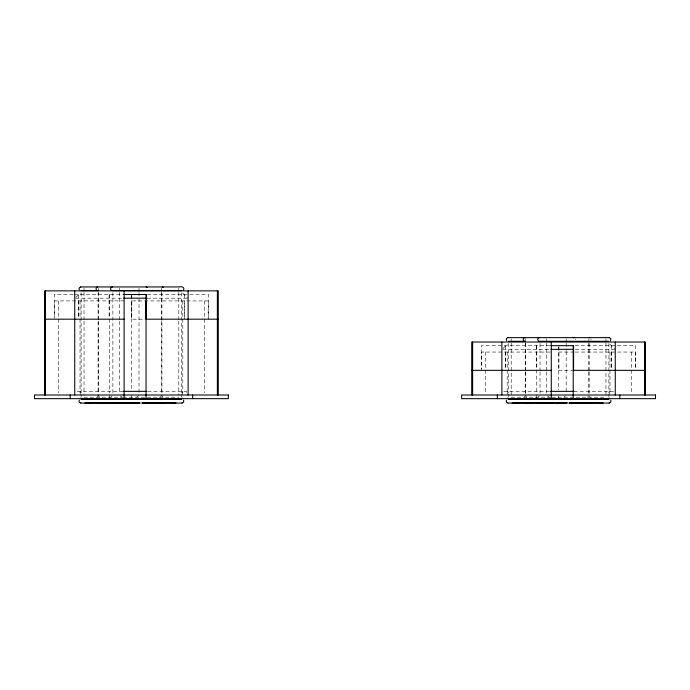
<?xml version="1.0" encoding="UTF-8"?>
<svg xmlns="http://www.w3.org/2000/svg" width="690" height="690" viewBox="0 0 690 690"><rect width="100%" height="100%" fill="white"/><g stroke="black" fill="none" stroke-linecap="round" stroke-linejoin="round"><path stroke-width="0.52" stroke-dasharray="3.45 2.59" d="M184.325 319.22L184.325 300.926M208.225 319.22L208.225 300.926L131.419 300.926L131.419 319.185L145.176 319.194M575.244 339.756L575.175 338.902M97.169 397.199L98.48 395.37M524.331 397.199L525.202 395.982M160.304 397.199L161.926 395.37M587.457 397.199L588.544 395.982M75.796 297.45L80.195 293.06M502.95 348.597L507.357 344.207M110.788 397.199L112.177 395.982M537.941 397.199L539.339 395.982M136.663 397.199L139.009 395.37M563.816 397.199L565.386 395.982M73.123 294.518L54.251 294.518L54.251 318.116M74.175 294.518L122.665 294.518M147.488 294.518L208.596 294.518L208.596 318.116M75.676 298.175L123.13 298.175M147.203 298.175L188.094 298.175M124.105 300.9L54.614 300.9L54.614 318.107M549.827 345.673L481.404 345.673L481.404 369.262M575.089 345.673L635.749 345.673L635.749 369.262M502.829 349.33L550.292 349.33M575.357 349.33L614.324 349.33M550.206 352.055L481.775 352.055L481.775 369.262M558.581 352.055L574.451 352.055M575.305 352.055L635.386 352.055L635.386 369.262M558.581 370.34L572.338 370.34M122.932 391.351L76.53 391.351L76.53 393.179M147.712 391.351L186.317 391.351L186.317 393.179M549.482 391.351L503.683 391.351L503.683 393.179M573.942 391.351L613.47 391.351L613.47 393.179M84.033 397.199L122.622 397.199M123.156 397.199L178.805 397.199M511.195 397.199L551.819 397.199M552.06 397.199L605.967 397.199M547.558 395.982L549.162 397.199M120.396 395.982L122.009 397.199M609.805 344.207L614.937 349.33M182.643 293.06L187.784 298.175M525.245 395.37L526.729 397.199M99.567 397.199L98.092 395.37L98.092 292.741M589.346 395.982L590.312 397.199M161.702 395.37L163.159 397.199M631.73 352.055L631.73 392.86M611.633 345.673L611.633 369.262M611.478 352.055L611.478 369.262M609.969 352.055L609.969 392.86M609.805 391.351L609.805 397.613M608.891 343.447L608.891 392.938M608.891 394.016L608.891 397.242M605.967 338.704L605.967 341.895M605.967 342.956L605.967 395.068M589.079 343.422L589.079 370.987M589.079 372.048L589.079 393.248M588.863 338.712L588.863 341.921M588.863 342.99L588.863 370.78M588.863 371.85L588.863 393.231M566.171 338.712L566.171 341.921M566.171 342.99L566.171 350.468M566.171 351.538L566.171 393.231M558.96 346.742L558.96 370.34M558.598 346.742L558.581 389.643M558.581 395.922L558.581 398.665M546.756 338.712L546.756 341.921M546.756 342.99L546.756 370.78M546.756 371.85L546.756 393.231M540.029 343.422L540.029 370.987M540.029 372.048L540.029 393.248M536.613 345.673L536.63 392.86M536.63 395.008L536.63 398.665M536.251 345.673L536.251 369.262M525.633 338.712L525.633 341.921M525.633 342.99L525.633 370.78M525.633 371.85L525.633 393.231M525.245 343.422L525.245 370.987M525.245 372.048L525.245 393.248M511.195 338.704L511.195 341.895M511.195 342.956L511.195 395.068M508.263 343.447L508.263 392.938M508.263 394.016L508.263 397.242M507.357 391.351L507.357 397.613M507.193 352.055L507.193 392.86M505.675 352.055L505.675 369.262M505.529 345.673L505.529 369.262M485.432 352.055L485.432 392.86M204.568 300.926L204.568 318.038M204.568 319.108L204.568 392.869M184.471 294.518L184.471 318.116M182.807 300.926L182.807 318.038M182.807 319.108L182.807 392.869M182.643 391.351L182.643 397.613M181.737 292.758L181.737 392.929M181.737 394.007L181.737 397.242M178.805 288.023L178.805 291.232M178.805 292.301L178.805 320.134M178.805 321.204L178.805 395.06M161.926 292.741L161.926 393.231M161.702 288.023L161.702 291.24M161.702 292.319L161.702 320.229M161.702 321.298L161.702 393.222M139.009 288.023L139.009 291.24M139.009 292.319L139.009 393.222M131.807 295.596L131.807 319.185M131.436 294.518L131.419 389.669M131.419 395.008L131.419 397.751M119.594 288.023L119.594 291.24M119.594 292.319L119.594 320.229M119.594 321.298L119.594 393.222M112.875 292.741L112.875 393.231M109.451 294.518L109.451 318.116M109.477 319.082L109.477 392.869M109.477 395.008L109.477 398.665M109.089 294.518L109.089 318.116M98.48 288.023L98.48 291.24M98.48 292.319L98.48 320.229M98.48 321.298L98.48 393.222M84.033 288.023L84.033 291.232M84.033 292.301L84.033 320.134M84.033 321.204L84.033 395.06M81.11 292.758L81.11 392.929M81.11 394.007L81.11 397.242M80.195 391.351L80.195 397.613M80.031 300.9L80.031 318.012M80.031 319.082L80.031 392.869M78.522 300.9L78.522 318.107M78.367 294.518L78.367 318.116M58.271 300.9L58.271 318.012M58.271 319.082L58.271 392.869M590.959 338.902A1.76 1.484 -90 0 1 591.019 339.756"/><path stroke-width="1.03" d="M218.282 319.185L146.047 319.185L146.047 300.926M79.264 400.148L79.109 402.054L80.842 403.055M183.583 289.852C185.11 287.437 181.315 286.005 179.478 286.945M506.417 400.148L506.27 402.054L507.995 403.055M610.547 340.765L610.892 338.643L609.158 337.643M80.842 286.945L79.109 287.946L79.264 289.852M182.005 403.055L183.73 402.054L183.583 400.148M507.995 337.643L506.27 338.643L506.607 340.765M609.158 403.055L610.892 402.054L610.736 400.148M112.479 286.945C109.96 286.764 109.96 290.792 112.479 290.611L181.737 290.611M539.64 337.643C537.113 337.462 537.113 341.481 539.64 341.3L608.891 341.3M80.747 286.945L83.361 286.945M84.033 286.945L178.805 286.945M81.11 290.611L98.092 290.611M123.726 294.518L146.435 294.518L146.435 319.185M123.889 298.175L146.366 298.175M44.557 319.185L124.105 319.185M507.9 337.643L510.522 337.643M511.195 337.643L605.967 337.643M606.639 337.643L609.253 337.643M508.263 341.3L525.245 341.3M550.879 345.673L573.588 345.673L573.588 370.34M551.043 349.33L573.519 349.33M471.719 370.34L551.267 370.34M573.209 370.34L645.443 370.34M123.346 391.351L146.789 391.351M550.508 391.351L573.942 391.351M81.11 399.389L181.737 399.389M508.263 399.389L608.891 399.389M99.757 402.684L111.332 402.684M152.231 402.684L160.304 403.055M526.91 402.684L538.493 402.684M579.384 402.684L587.457 403.055M545.79 402.831L554.493 402.831M128.858 402.943L140.165 403.055L94.401 402.943L102.327 403.055M154.25 402.943L165.824 402.943M176.097 402.943L166.316 402.943L176.097 403.055M556.019 402.943L567.327 402.943M580.247 402.943L569.034 403.055M581.403 402.943L592.986 402.943M603.258 402.943L593.478 402.943L603.258 403.055M80.747 403.055L84.025 403.055M165.824 403.055L141.778 402.943L153.085 403.055M176.83 403.055L182.1 403.055M507.9 403.055L511.178 403.055M568.94 403.055L592.986 403.055M603.983 403.055L609.253 403.055M162.254 286.945L163.22 287.299M589.415 337.643L589.907 337.729M146.125 286.945L147.298 287.299M573.278 337.643L573.899 337.729M645.443 395.008L645.443 342.016L471.719 342.016L471.719 395.008M644.529 342.016L644.529 395.008M619.81 395.008L619.81 398.665M615.264 342.016L615.264 395.008M579.238 403.055L569.776 403.055M573.209 345.673L573.209 398.665M567.232 402.943L521.554 402.943L529.385 403.055M565.334 403.055L557.218 403.055M555.959 402.684L549.136 403.055M551.267 342.016L551.267 398.665M547.688 403.055L538.933 403.055M544.074 403.055L535.017 403.055M533.405 403.055L530.463 403.055M501.889 342.016L501.889 395.008M497.343 395.008L497.343 398.665M472.633 342.016L472.633 395.008M218.282 395.008L218.282 290.861L44.557 290.861L44.557 395.008M217.367 290.861L217.367 395.008M192.657 395.008L192.657 398.665M188.111 290.861L188.111 395.008M152.076 403.055L142.623 403.055M146.047 294.518L146.047 398.665M138.233 403.055L130.056 403.055M128.952 403.055L121.983 403.055M127.34 403.055L118.533 403.055M124.105 290.861L124.105 398.665M120.431 403.055L111.78 403.055M117.015 403.055L107.864 403.055M106.251 403.055L103.405 403.055M74.736 290.861L74.736 395.008M70.19 395.008L70.19 398.665M45.471 290.861L45.471 395.008M97.756 290.611A2.044 1.768 90 0 1 96.988 290.404L96.255 289.61A1.742 1.509 -90 0 1 96.255 287.946L96.988 287.152A2.044 1.768 90 0 1 97.756 286.954M524.918 337.643A2.044 1.768 -90 0 0 524.15 337.841L523.417 338.643A1.742 1.509 -90 0 0 523.408 340.299L524.15 341.102A2.044 1.768 -90 0 0 524.918 341.3M228.338 395.008L34.5 395.008L34.5 398.665L228.338 398.665L228.338 395.008M655.5 395.008L461.662 395.008L461.662 398.665L655.5 398.665L655.5 395.008M94.254 402.943L84.792 403.055L94.254 402.943M521.407 402.943L511.954 403.055L521.407 402.943"/></g></svg>
